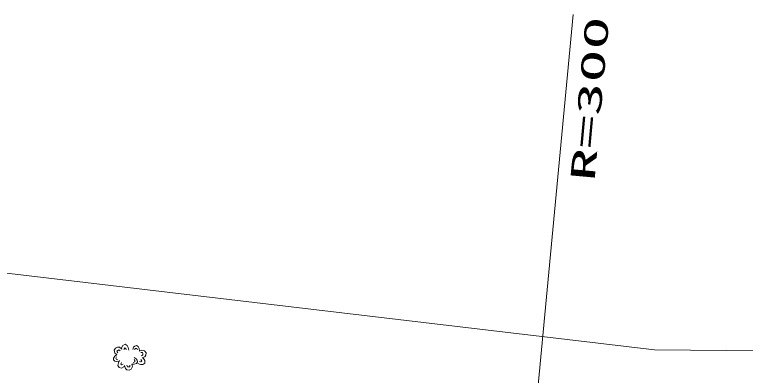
# Model space of a CAD drawing. Units: millimetres, scale not verified. Extents: x 68230 to 708230, y -1956 to 358044.
# Drawn here: x 507519 to 562719, y 278508 to 305736 of the extents above; entities that cross this region are included whole.
import ezdxf
from ezdxf.enums import TextEntityAlignment as Align

# ---------------------------------------------------------------- set-up
doc = ezdxf.new("R2010")
doc.units = ezdxf.units.MM
doc.header["$LTSCALE"] = 1000
doc.layers.add('S-BGD', color=1, linetype='Continuous', lineweight=13)
doc.layers.add('S-BGD-HTXT', color=6, linetype='Continuous', lineweight=13)
doc.styles.add('ＭＳ ゴシック', font='')
doc.styles.get('ＭＳ ゴシック').set_extended_font_data('MS Gothic')

# ---------------------------------------------------------------- blocks, each defined once
blk = doc.blocks.new('BUHIN213')
at = {"layer": 'S-BGD'}
for points in [[(655, 162), (615, 366), (530, 530), (366, 615), (199, 533), (103, 353), (125, 252), (-61, 395), (-199, 406), (-361, 329), (-445, 159), (-392, -58), (-249, -164), (-406, -278), (-509, -424), (-493, -567), (-406, -655), (-281, -695), (-103, -666)], [(0, 127), (-103, 188), (-183, 151), (-249, 85), (-186, -21)], [(448, 199), (427, 305), (345, 345), (270, 228)], [(-265, -339), (-324, -445), (-281, -530), (-178, -549)]]:
    blk.add_lwpolyline(points, dxfattribs=at)
blk = doc.blocks.new('BUHIN261')
at = {"layer": 'S-BGD'}
for points in [[(-168, -653), (31, -715), (216, -718), (368, -614), (375, -428), (261, -258), (163, -229), (377, -134), (451, -17), (460, 162), (351, 317), (135, 373), (-27, 297), (-53, 489), (-132, 649), (-266, 703), (-384, 668), (-478, 577), (-537, 407)], [(-173, 394), (-239, 496), (-334, 499), (-399, 417)], [(112, -60), (215, 2), (220, 89), (193, 179), (69, 173)], [(-37, -489), (66, -520), (140, -467), (73, -346)]]:
    blk.add_lwpolyline(points, dxfattribs=at)

msp = doc.modelspace()

# ---------------------------------------------------------------- linework, layer by layer
at = {"layer": 'S-BGD'}
for points in [[(515447, 279634), (515358, 279446), (515328, 279263), (515410, 279098), (515593, 279064), (515777, 279153), (515820, 279246), (515884, 279021), (515989, 278930), (516164, 278896), (516334, 278982), (516420, 279188), (516368, 279359), (516562, 279357), (516731, 279413), (516804, 279538), (516785, 279660), (516709, 279766), (516549, 279848)], [(515591, 279481), (515545, 279383), (515588, 279302), (515717, 279352)], [(516485, 279490), (516595, 279541), (516611, 279634), (516539, 279711)], [(515994, 279272), (516041, 279162), (516127, 279144), (516220, 279158), (516232, 279281)]]:
    msp.add_lwpolyline(points, dxfattribs=at)
at = {"layer": 'S-BGD-HTXT'}
for p, q in [((549707, 305736), (545408, 260086)), ((364511, 303053), (555856, 280427)), ((555856, 280427), (588408, 280173))]:
    msp.add_line(p, q, dxfattribs=at)

# ---------------------------------------------------------------- block references
for name, p in [('BUHIN213', (515492, 280242)), ('BUHIN261', (516985, 280049))]:
    msp.add_blockref(name, p)

# ---------------------------------------------------------------- texts
at = {"layer": 'S-BGD-HTXT', "style": 'ＭＳ ゴシック', "width": 2}
msp.add_text('R=300', height=1833, rotation=84.8, dxfattribs=at).set_placement((551862, 293039), align=Align.BOTTOM_LEFT)

doc.saveas('drawing.dxf')
